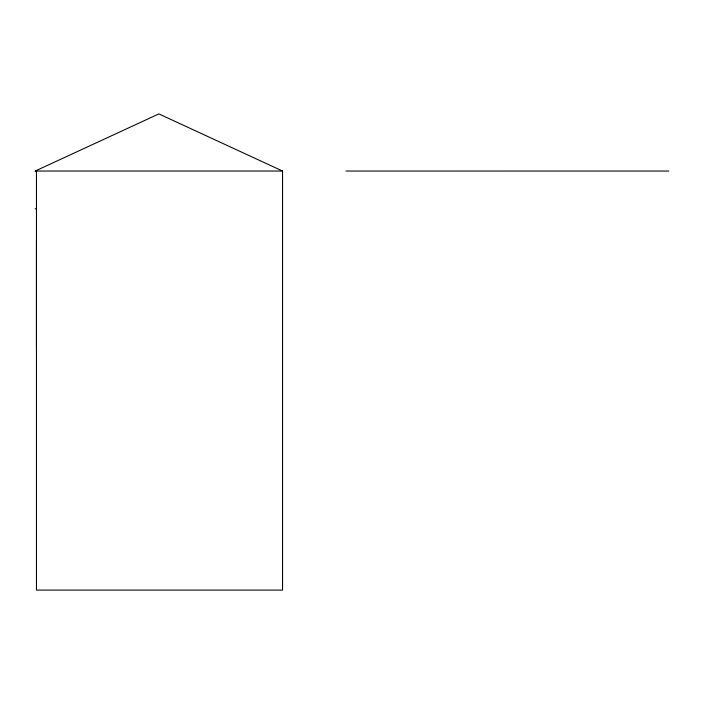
<?xml version="1.0" encoding="UTF-8"?>
<svg xmlns="http://www.w3.org/2000/svg" width="704" height="704" viewBox="0 0 704 704"><rect width="100%" height="100%" fill="white"/><g stroke="black" fill="none" stroke-linecap="round" stroke-linejoin="round"><path stroke-width="1.06" d="M36.458 347.327L36.458 240.601M35.948 171.037L35.2 171.037L158.875 113.907L282.55 171.037L282.55 590.093L36.458 590.093L36.458 171.037M35.2 171.037L282.55 171.037M346.025 171.054L668.8 171.046M35.2 208.771L35.983 208.771"/></g></svg>
